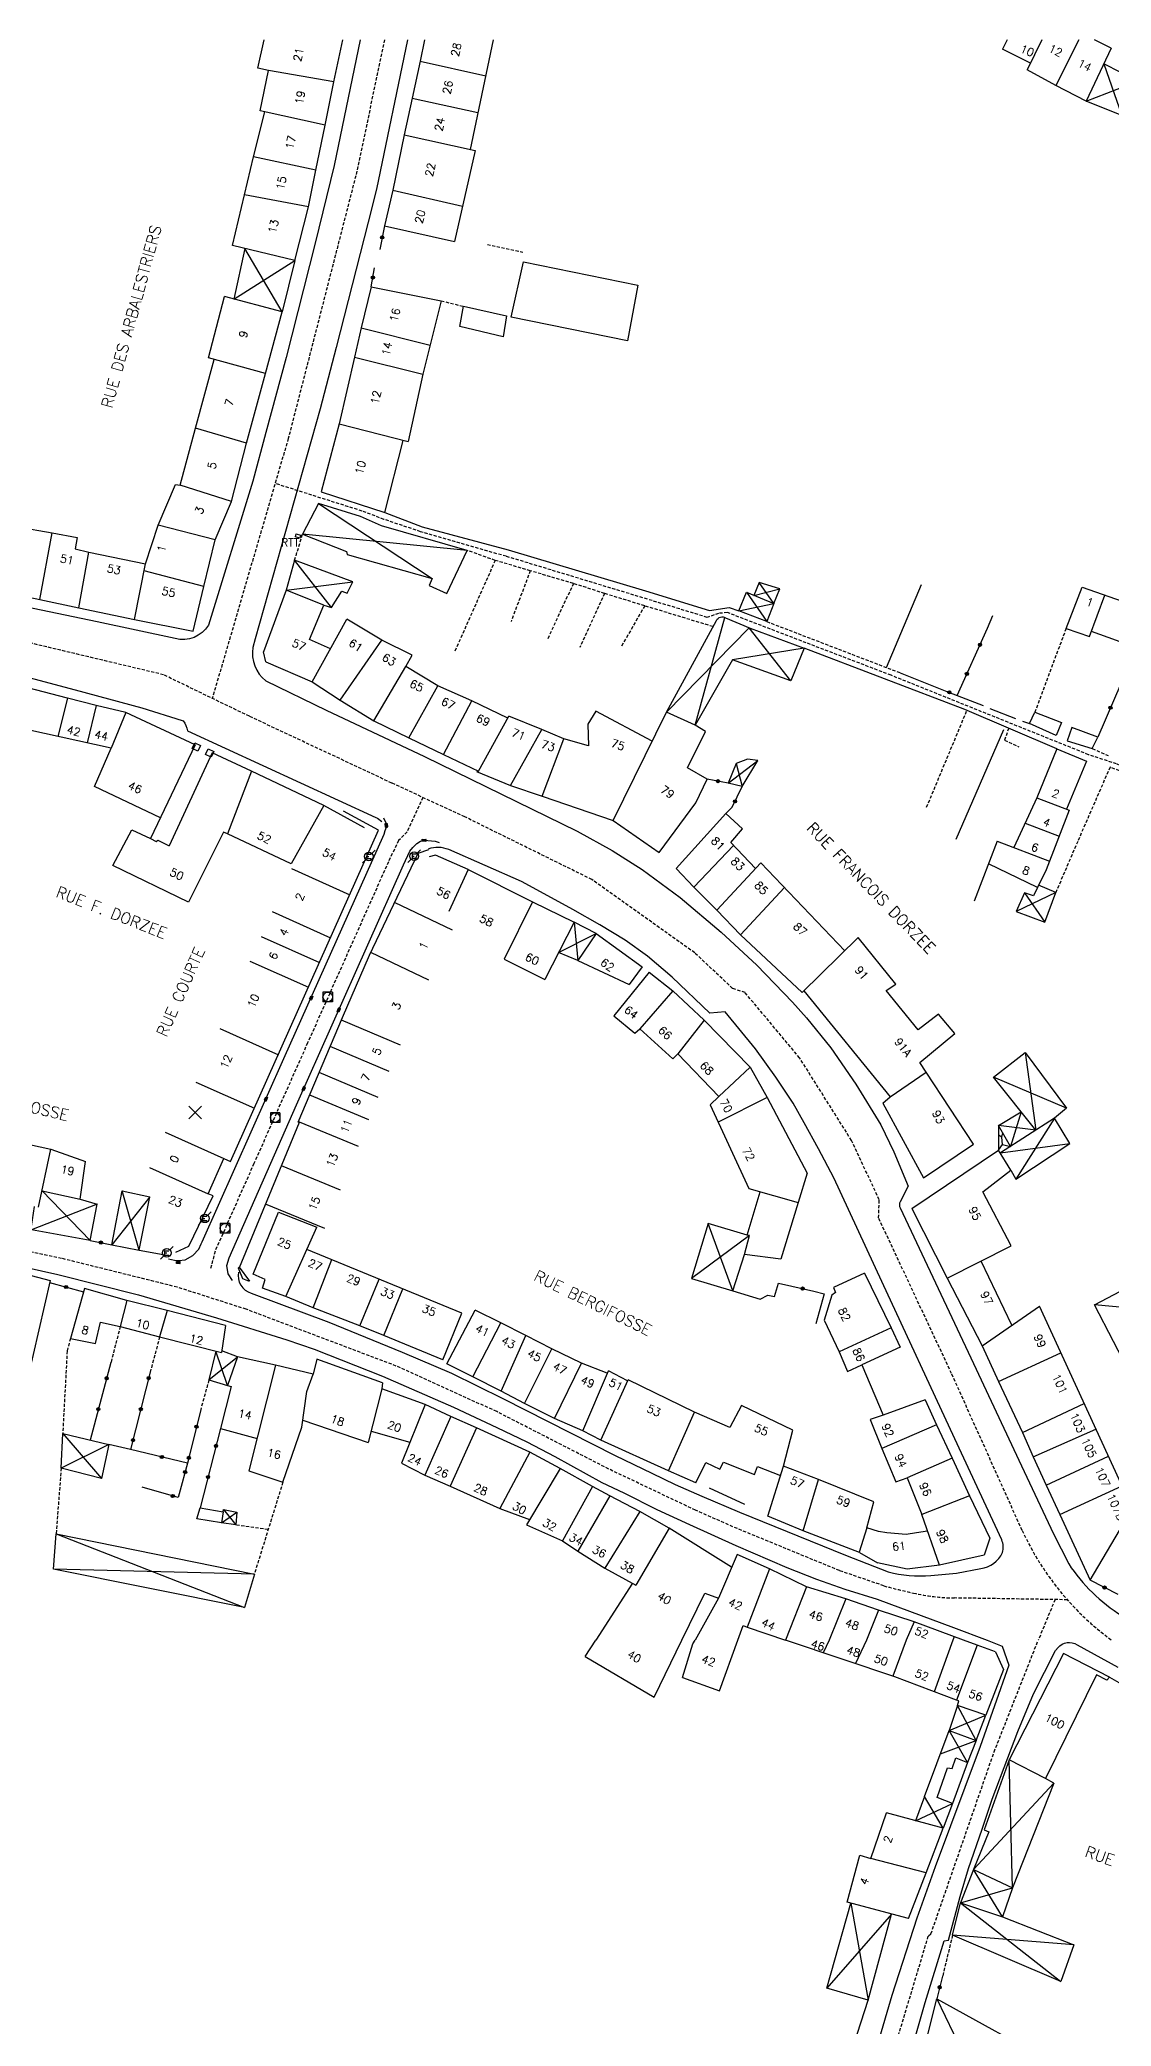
# Model space of a CAD drawing. Header units: millimetres. Extents: x 109000 to 110000, y 124000 to 125001.
# Drawn here: x 109547.2 to 109714.6, y 124689.7 to 125000 of the extents above; entities that cross this region are included whole.
import ezdxf
from ezdxf.enums import TextEntityAlignment as Align

# ---------------------------------------------------------------- set-up
doc = ezdxf.new("R2010")
doc.units = ezdxf.units.MM
doc.linetypes.add('DASHED', pattern=[0.75, 0.5, -0.25])
doc.layers.get('0').update_dxf_attribs({"linetype": 'CONTINUOUS'})
for name, color, linetype in [('W0001', 6, 'DASHED'), ('W0008', 7, 'CONTINUOUS'), ('W0100', 7, 'CONTINUOUS'), ('W0105', 7, 'CONTINUOUS'), ('W0112', 1, 'DASHED'), ('W0310', 3, 'CONTINUOUS'), ('W0322', 7, 'CONTINUOUS'), ('W0400', 7, 'CONTINUOUS'), ('W0420', 7, 'CONTINUOUS'), ('W0471', 7, 'CONTINUOUS'), ('W0989', 7, 'CONTINUOUS'), ('W0991', 7, 'CONTINUOUS'), ('W1102', 7, 'CONTINUOUS')]:
    doc.layers.add(name, color=color, linetype=linetype)
doc.styles.get("Standard").update_dxf_attribs({"font": 'romans.shx', "width": 0.85})

# ---------------------------------------------------------------- blocks, each defined once
blk = doc.blocks.new('T400')
for p, q in [((-0.15, 0.3), (0.15, 0.3)), ((-0.15, -0.25), (-0.15, 0.3)), ((-0.15, 0.15), (0.15, 0.15)), ((-0.15, 0), (0.15, 0)), ((0.15, 0.3), (0.15, -0.25)), ((-0.15, -0.15), (0.15, -0.15)), ((-0.15, -0.25), (-0.15, -0.3)), ((-0.15, -0.3), (0.15, -0.3)), ((0.15, -0.3), (0.15, -0.25))]:
    blk.add_line(p, q)
blk = doc.blocks.new('t991o')
at = {"color": 0, "linetype": 'Continuous'}
for p, q in [((-1, 1), (1, -1)), ((-1, -1), (1, 1))]:
    blk.add_line(p, q, dxfattribs=at)
blk = doc.blocks.new('T471')
for p, q in [((-0.333334, 0.333334), (-0.333334, -0.333334)), ((-0.333334, 0.333334), (0.333334, 0.333334)), ((-0.333334, 0), (0, 0)), ((0.500001, 0.500001), (1.000002, 1.000002)), ((-0.500001, -0.500001), (-1.000002, -1.000002)), ((-0.333334, -0.333334), (0.333334, -0.333334))]:
    blk.add_line(p, q)
blk.add_ellipse((0, 0), major_axis=(0.471405, 0.471405), ratio=1, start_param=5.4977871438, end_param=11.780972451)
blk = doc.blocks.new('T420')
for p, q in [((0.75, 0.75), (-0.75, 0.75)), ((-0.75, 0.75), (-0.75, -0.75)), ((0.75, 0.75), (0.75, -0.75)), ((0.75, -0.75), (-0.75, -0.75))]:
    blk.add_line(p, q)
blk.add_ellipse((0, 0), major_axis=(-0.53, 0.53), ratio=1, start_param=3.926991, end_param=10.210176)
blk = doc.blocks.new('t322o')
at = {"color": 0, "linetype": 'Continuous'}
for radius in [0.25, 0.15]:
    blk.add_circle((0, 0), radius, dxfattribs=at)
blk = doc.blocks.new('t112o')
at = {"color": 0, "linetype": 'Continuous'}
for p, q in [((-0.5, 0.5), (0.5, 0.5)), ((-0.5, -0.5), (-0.5, 0.5)), ((0.5, 0.5), (0.5, -0.5)), ((0.5, -0.5), (-0.5, -0.5))]:
    blk.add_line(p, q, dxfattribs=at)

msp = doc.modelspace()

# ---------------------------------------------------------------- linework, layer by layer
at = {"layer": 'W0001'}
for points in [[(109601.08, 125000), (109596.78, 124979.46), (109586.06, 124937.72), (109574.19, 124897.12)], [(109849.31, 124833.16), (109831.87, 124839.62), (109830.7, 124839.96), (109818.62, 124844.72), (109794.47, 124854.04), (109757.91, 124869.61), (109735.49, 124878.91), (109715.43, 124886.88), (109711.06, 124888.33), (109680.21, 124900.73), (109666.96, 124905.8), (109654.65, 124910.52), (109653.27, 124910.4), (109651.5, 124909.78), (109620.09, 124919.31), (109606.73, 124923.16), (109601.01, 124925.08), (109597.59, 124926.38), (109584, 124930.69)], [(109607.08, 124881.65), (109604.63, 124876.3)], [(109604.62, 124876.27), (109603.28, 124874.9), (109601.7, 124871.59), (109589.08, 124843.31), (109580.69, 124824.46), (109574.62, 124810.76), (109573.91, 124808.02)], [(109705.82, 124756.36), (109703.19, 124750)], [(109624.31, 124529.63), (109645.04, 124577.06), (109658.27, 124609.16), (109663.45, 124623.72), (109670.76, 124648.94), (109675.94, 124669.71), (109679.62, 124682.49), (109686.04, 124703.83), (109686.44, 124704.15), (109696.3, 124732.56), (109703.19, 124750)]]:
    msp.add_lwpolyline(points, dxfattribs=at)
for points in [[(109714.68, 124750, -0.127693), (109700.69, 124767.16), (109689.66, 124791.66), (109678.26, 124815.98), (109678.36, 124818.82), (109674.03, 124828.08), (109665.92, 124840.98), (109657.41, 124851.16), (109655.46, 124851.82), (109649.54, 124857.38), (109633.48, 124868.82), (109613.63, 124878.62), (109602.24, 124883.89), (109579.99, 124894.32), (109566.57, 124900.81), (109535.17, 124908.3), (109500, 124916.06)], [(109707.75, 124756.33), (109690.11, 124756.61, -0.051784), (109683.69, 124757.38, -0.008133), (109679.09, 124758.5), (109672.15, 124760.88), (109655.52, 124767.73), (109649.64, 124770.33), (109636.12, 124776.75), (109618.62, 124785.72), (109602.93, 124792.84), (109579.49, 124801.7), (109568.73, 124805.15), (109550.65, 124809.65), (109532.98, 124813.28), (109517.35, 124815.95), (109500, 124817.96)]]:
    msp.add_lwpolyline(points, format="xyb", dxfattribs=at)
at = {"layer": 'W0008'}
for p, q in [((109622.48, 124868.5), (109611.12, 124873.51)), ((109626.62, 124866.28), (109622.48, 124868.5)), ((109630.48, 124864.16), (109626.62, 124866.28)), ((109634.72, 124861.76), (109630.48, 124864.16)), ((109638.68, 124859.35), (109634.72, 124861.76)), ((109642.15, 124856.84), (109638.68, 124859.35)), ((109646.01, 124853.57), (109642.15, 124856.84)), ((109651.89, 124847.98), (109646.01, 124853.57)), ((109654.3, 124848.17), (109651.89, 124847.98)), ((109659.02, 124842.39), (109654.3, 124848.17)), ((109662.21, 124837.96), (109659.02, 124842.39)), ((109664.91, 124833.91), (109662.21, 124837.96)), ((109666.64, 124830.83), (109664.91, 124833.91)), ((109668.86, 124826.78), (109666.64, 124830.83)), ((109671.27, 124822.25), (109668.86, 124826.78)), ((109678.79, 124806.06), (109671.27, 124822.25)), ((109580.29, 124804.24), (109592.39, 124799.71)), ((109690.17, 124781.49), (109678.79, 124806.06)), ((109592.39, 124799.71), (109603.87, 124794.98)), ((109603.87, 124794.98), (109611.58, 124791.71)), ((109611.58, 124791.71), (109619.58, 124787.76)), ((109619.58, 124787.76), (109637.13, 124778.89)), ((109637.13, 124778.89), (109642.82, 124776.1)), ((109697.49, 124765.69), (109690.17, 124781.49)), ((109642.82, 124776.1), (109646.49, 124774.36)), ((109646.49, 124774.36), (109650.63, 124772.53)), ((109650.63, 124772.53), (109656.52, 124770.03)), ((109656.52, 124770.03), (109673.1, 124763.28)), ((109673.1, 124763.28), (109679.76, 124760.68)), ((109686.41, 124760.1), (109690.44, 124760.46)), ((109690.44, 124760.46), (109694.21, 124761.21))]:
    msp.add_line(p, q, dxfattribs=at)
for points in [[(109597.31, 125000), (109593.25, 124980.33), (109590.28, 124968.22), (109585.75, 124950.36), (109582.55, 124938.64), (109580.53, 124931.03), (109573.59, 124908.58, -0.335024), (109568.38, 124906.46), (109556.23, 124909.06), (109531.16, 124914.27), (109500, 124920.37)], [(109604.7, 125000), (109599.83, 124976.66), (109598.56, 124971.5), (109593.56, 124951.93), (109591.02, 124942.34), (109580.87, 124906.43), (109580.55, 124905.09, 0.274526), (109582.54, 124899.86), (109591.98, 124895.26), (109607.36, 124888.05), (109621.72, 124880.99), (109631.16, 124876.4), (109636.63, 124873.38), (109641.31, 124870.37), (109647.26, 124866.01), (109653.69, 124860.62), (109659.24, 124855.47), (109664.79, 124849.69), (109667.01, 124847.23), (109670.82, 124842.55), (109674.71, 124836.85), (109678.6, 124830.51), (109680.66, 124826.31), (109682.88, 124820.92), (109681.63, 124818.51, 0.232013), (109681.61, 124817.54), (109693.11, 124793.26), (109700.57, 124777.25), (109705.57, 124766.62), (109707.95, 124761.95, 0.111156), (109716.27, 124753.86)], [(109500, 124911.38), (109505.31, 124910.41), (109513.61, 124908.68), (109524.12, 124905.98), (109534.15, 124903.38), (109552.76, 124898.47), (109563.17, 124895.67), (109569.47, 124893.66), (109569.62, 124893.59, -0.147656), (109570.32, 124892.07), (109599.72, 124878.52, -0.087075), (109600.65, 124877.88, -0.087075)], [(109695.21, 124750), (109697.56, 124749.07), (109698.58, 124746.1), (109694.11, 124733.39), (109687.08, 124714.6), (109684.24, 124706.62), (109680.31, 124694.52), (109675.98, 124679.65), (109672.87, 124668.9), (109668.88, 124653.21), (109665.7, 124640.84), (109661.77, 124627.25), (109660.28, 124622.86), (109658.53, 124617.59), (109653.52, 124604.34), (109650.95, 124597.78), (109642.49, 124578.17), (109632.34, 124554.92), (109626.05, 124540.59, -0.410826), (109621.79, 124538.9), (109606.97, 124545.32), (109576.18, 124558.7), (109537.55, 124575.47), (109500, 124591.49)], [(109682.21, 124681.74), (109685.52, 124693.44), (109688.5, 124703.04), (109689.17, 124703.17), (109691, 124710), (109692.29, 124714.33), (109694.45, 124720.48), (109696.01, 124725.21), (109698.44, 124731.63), (109700, 124735.76), (109702.44, 124741.64), (109705.89, 124748.4), (109706.29, 124748.86, -0.369455), (109709.27, 124749.31), (109715.64, 124745.79)]]:
    msp.add_lwpolyline(points, format="xyb", dxfattribs=at)
for points in [[(109567.37, 124809.58), (109568.3, 124809.37), (109568.96, 124809.3), (109569.94, 124809.43), (109571.13, 124810.08), (109572.07, 124811.11), (109572.47, 124811.91), (109572.6, 124812.22), (109585.39, 124840.87), (109601.05, 124875.89), (109601.18, 124876.47), (109601.4, 124877.01), (109601.33, 124877.62), (109600.96, 124878.4)], [(109577.37, 124806.22), (109576.67, 124807.23), (109576.44, 124808.52), (109576.81, 124809.75), (109587.37, 124833.65), (109604.05, 124871.11), (109605.04, 124873.24), (109605.49, 124873.85), (109606.14, 124874.47), (109606.73, 124874.8), (109607.3, 124874.96), (109609.02, 124874.84), (109609.63, 124874.62)], [(109541.96, 124808.96), (109550.06, 124807.12), (109562.69, 124803.94), (109574.84, 124800.38), (109585.83, 124796.91), (109590.08, 124795.47), (109600.78, 124791.23), (109611.87, 124786.41), (109618.62, 124783.23), (109623.34, 124781.01), (109627.68, 124778.7), (109635.01, 124774.65), (109638.48, 124773.02), (109643.6, 124770.41), (109648.71, 124768.1), (109655.94, 124764.83), (109663.94, 124761.36), (109668.57, 124759.53), (109673.01, 124757.99), (109678.02, 124756.44), (109689.98, 124752.01), (109695.21, 124750)]]:
    msp.add_lwpolyline(points, dxfattribs=at)
for centre, radius, start, end in [((109609.41, 124869.25), 4.59, 68.207, 108.8066), ((109580.98, 124806.89), 2.74, 166.9483, 255.3999), ((109693.65, 124765.53), 4.36, 277.3152, 335.2351), ((109695, 124764.54), 2.74, 342.1824, 24.7597), ((109684.88, 124781.12), 21.07, 255.9132, 274.1555)]:
    msp.add_arc(centre, radius, start, end, dxfattribs=at)
at = {"layer": 'W0100'}
for points in [[(109581.67, 124988.91), (109582.95, 124995.19), (109581.3, 124995.56), (109582.27, 125000)], [(109593.16, 124993.41), (109594.59, 125000)], [(109607.36, 125000), (109606.65, 124996.66)], [(109618.05, 125000), (109614.45, 124982.86)], [(109698.32, 125000), (109697.59, 124998.54)], [(109703.76, 125000), (109701.48, 124995.29)], [(109709.54, 125000), (109705.92, 124992.83)], [(109714.58, 124998.67), (109711.96, 125000)], [(109606.65, 124996.66), (109605.41, 124990.86)], [(109606.65, 124996.66), (109616.91, 124994.38)], [(109701.99, 124996.35), (109697.59, 124998.54)], [(109714.58, 124998.67), (109710.68, 124990.38)], [(109718.77, 124993.55), (109716.23, 124988.16), (109710.68, 124990.38), (109718.77, 124993.55), (109713.44, 124996.25), (109716.23, 124988.16)], [(109593.16, 124993.41), (109582.95, 124995.19)], [(109591.8, 124986.67), (109593.16, 124993.41)], [(109710.68, 124990.38), (109705.92, 124992.83), (109701.48, 124995.29)], [(109605.41, 124990.86), (109604.17, 124985.13)], [(109605.41, 124990.86), (109615.69, 124988.65)], [(109577.33, 124967.86), (109579.23, 124975.79), (109580.63, 124981.71), (109582.39, 124988.75)], [(109591.8, 124986.67), (109581.67, 124988.91)], [(109590.38, 124979.63), (109591.8, 124986.67)], [(109604.17, 124985.13), (109602.39, 124976.5)], [(109604.17, 124985.13), (109615.27, 124982.68)], [(109590.38, 124979.63), (109580.63, 124981.71)], [(109615.27, 124982.68), (109612.02, 124968.48)], [(109589.2, 124973.9), (109590.38, 124979.63)], [(109589.2, 124973.9), (109579.23, 124975.79)], [(109602.39, 124976.5), (109601.09, 124970.94)], [(109602.39, 124976.5), (109613.29, 124974.02)], [(109587.06, 124965.5), (109589.2, 124973.9)], [(109601.09, 124970.94), (109612.02, 124968.48)], [(109587.06, 124965.5), (109577.33, 124967.86)], [(109585.11, 124957.52), (109579.29, 124967.39), (109577.58, 124959.48), (109587.06, 124965.5), (109585.11, 124957.52)], [(109622.79, 124965.33), (109640.64, 124961.69), (109639.05, 124952.97), (109620.89, 124956.69), (109622.79, 124965.33)], [(109573.61, 124950.29), (109576.11, 124959.87)], [(109585.11, 124957.52), (109576.11, 124959.87)], [(109599.02, 124961.42), (109597.42, 124954.98)], [(109599.02, 124961.42), (109609.94, 124959.23)], [(109609.94, 124959.23), (109607.09, 124947.74), (109604.76, 124937.22)], [(109582.51, 124947.88), (109585.11, 124957.52)], [(109613.43, 124958.36), (109620.17, 124956.85), (109619.62, 124953.6), (109612.88, 124955.19), (109613.43, 124958.36)], [(109597.42, 124954.98), (109596.41, 124950.43)], [(109597.42, 124954.98), (109608.22, 124952.3)], [(109565.73, 124924.18), (109568.42, 124930.52), (109569.15, 124930.4), (109571.59, 124939.31), (109574.48, 124950.05)], [(109582.51, 124947.88), (109573.61, 124950.29)], [(109596.41, 124950.43), (109594, 124940.03)], [(109596.41, 124950.43), (109607.09, 124947.74)], [(109579.55, 124937), (109582.51, 124947.88)], [(109579.55, 124937), (109571.59, 124939.31)], [(109594, 124940.03), (109591.18, 124929.38)], [(109594, 124940.03), (109604.76, 124937.22)], [(109601.14, 124926.17), (109604, 124937.41)], [(109577.18, 124927.9), (109579.55, 124937)], [(109577.18, 124927.9), (109569.15, 124930.4)], [(109574.64, 124921.87), (109577.18, 124927.9)], [(109591.18, 124929.38), (109601.14, 124926.17)], [(109539.11, 124925.09), (109543.81, 124923.93), (109549.18, 124922.96), (109553.09, 124922.23), (109552.79, 124920.46), (109554.92, 124919.97), (109563.78, 124918.14), (109565.73, 124924.18)], [(109613.99, 124920.24), (109600.63, 124924.09), (109597.32, 124925.53), (109590.76, 124927.57), (109588.3, 124922.76), (109595.15, 124920.06), (109595.27, 124919.58), (109608.51, 124915.85), (109608.09, 124914.77), (109610.8, 124913.5), (109613.99, 124920.24), (109588.3, 124922.76)], [(109590.76, 124927.57), (109608.51, 124915.85)], [(109601.14, 124926.17), (109606.95, 124923.93), (109620.4, 124920.35), (109641.85, 124913.92), (109651.83, 124910.86), (109654.9, 124911.34), (109656.41, 124910.8)], [(109547.24, 124912.59), (109549.18, 124922.96)], [(109574.64, 124921.87), (109565.73, 124924.18)], [(109572.86, 124914.6), (109574.64, 124921.87)], [(109587.28, 124922.8), (109587.98, 124922.6), (109587.85, 124922.14), (109587.17, 124922.33), (109587.28, 124922.8)], [(109553.34, 124911.29), (109554.92, 124919.97)], [(109591.59, 124911.7), (109592.82, 124911.31), (109594.43, 124913.85), (109595.28, 124913.54), (109596.12, 124915.31), (109587.05, 124918.69), (109585.74, 124914), (109596.12, 124915.31)], [(109592.82, 124911.31), (109587.05, 124918.69)], [(109562.04, 124909.45), (109563.78, 124918.14)], [(109572.86, 124914.6), (109563.56, 124917.06)], [(109541.86, 124913.71), (109547.24, 124912.59)], [(109547.24, 124912.59), (109553.34, 124911.29)], [(109571.21, 124907.62), (109572.86, 124914.6)], [(109592.65, 124904.87), (109589.36, 124906.32), (109591.59, 124911.7), (109585.74, 124914), (109582.21, 124904.4)], [(109656.41, 124910.8), (109657.61, 124913.69), (109661.88, 124911.94), (109660.8, 124909.12), (109656.41, 124910.8), (109661.88, 124911.94)], [(109657.61, 124913.69), (109660.8, 124909.12)], [(109661.88, 124911.94), (109662.85, 124914.21), (109659.6, 124915.24), (109658.78, 124913.21), (109662.85, 124914.21)], [(109661.88, 124911.94), (109659.6, 124915.24)], [(109707.54, 124908.03), (109710.06, 124914.47)], [(109710.06, 124914.47), (109725.67, 124909.01)], [(109711.21, 124906.79), (109713.58, 124913.24)], [(109553.34, 124911.29), (109562.04, 124909.45)], [(109562.04, 124909.45), (109571.21, 124907.62)], [(109589.79, 124899.7), (109595.2, 124909.47)], [(109620.33, 124894.03), (109614.73, 124896.72), (109609.42, 124899.1), (109604.43, 124902.1), (109605.43, 124903.86), (109600.66, 124906.24), (109595.2, 124909.47)], [(109649.61, 124892.94), (109654.26, 124909.77)], [(109594.17, 124896.86), (109600.66, 124906.24)], [(109664.53, 124899.86), (109658.07, 124908.16), (109645.16, 124894.99)], [(109707.54, 124908.03), (109711.21, 124906.79)], [(109711.48, 124907.61), (109718.54, 124905.08)], [(109582.57, 124902.83), (109582.21, 124904.4)], [(109706.11, 124889.22), (109691.73, 124895.41), (109666.64, 124904.97)], [(109582.57, 124902.83), (109589.79, 124899.7)], [(109599.43, 124893.61), (109604.43, 124902.1)], [(109681.62, 124901.12), (109689.2, 124898.11)], [(109551.56, 124897.16), (109541.56, 124899.76)], [(109551.56, 124897.16), (109550.07, 124891.19)], [(109556.06, 124896.03), (109551.56, 124897.16)], [(109589.79, 124899.7), (109594.17, 124896.86)], [(109594.17, 124896.86), (109599.43, 124893.61)], [(109604.88, 124890.95), (109609.42, 124899.1)], [(109610.32, 124888.35), (109614.73, 124896.72)], [(109690.52, 124897.57), (109694.62, 124896.01)], [(109556.06, 124896.03), (109554.64, 124890.18)], [(109560.67, 124894.91), (109556.06, 124896.03)], [(109560.67, 124894.91), (109558.38, 124889.36)], [(109571.5, 124889.88), (109560.67, 124894.91)], [(109599.43, 124893.61), (109604.88, 124890.95)], [(109615.76, 124885.75), (109620.5, 124894.34)], [(109625.65, 124892.26), (109620.5, 124894.34)], [(109642.92, 124890.44), (109634.1, 124895.11), (109632.87, 124893.11), (109632.95, 124889.73), (109629.11, 124890.8), (109625.65, 124892.26)], [(109636.83, 124878.06), (109645.16, 124894.99)], [(109695.64, 124895.53), (109699.67, 124893.97)], [(109701.84, 124893.18), (109702.68, 124894.99), (109706.83, 124893.36), (109705.99, 124891.32), (109701.84, 124893.18)], [(109566.08, 124878.45), (109555.78, 124883.37), (109558.38, 124889.36), (109540.12, 124893.38)], [(109604.88, 124890.95), (109610.32, 124888.35)], [(109620.79, 124883.5), (109625.65, 124892.26)], [(109625.7, 124881.84), (109629.11, 124890.8)], [(109649.71, 124880.82), (109651.48, 124884.5), (109648.4, 124886.27), (109651.25, 124891.96), (109649.61, 124892.94)], [(109700.75, 124893.54), (109701.84, 124893.18)], [(109711.64, 124889.28), (109712.49, 124891.08), (109708.45, 124892.58), (109707.73, 124890.48), (109711.64, 124889.28)], [(109571.5, 124889.88), (109564.56, 124875.23)], [(109574.17, 124888.64), (109567.44, 124874.09)], [(109580.32, 124885.75), (109574.17, 124888.64)], [(109610.32, 124888.35), (109615.76, 124885.75)], [(109656.94, 124883.35), (109659.4, 124887.42), (109657.78, 124887.65), (109656.02, 124886.96), (109654.79, 124883.89), (109659.4, 124887.42)], [(109706.11, 124889.22), (109702.98, 124881.58)], [(109706.11, 124889.22), (109710.74, 124887.29)], [(109580.32, 124885.75), (109576.56, 124875.97)], [(109591.62, 124880.37), (109580.32, 124885.75)], [(109615.47, 124885.69), (109620.79, 124883.5)], [(109656.02, 124886.96), (109656.94, 124883.35), (109654.79, 124883.89)], [(109710.74, 124887.29), (109707.63, 124879.8)], [(109620.79, 124883.5), (109625.7, 124881.84)], [(109625.7, 124881.84), (109636.83, 124878.06)], [(109702.98, 124881.58), (109699.37, 124873.81)], [(109702.98, 124881.58), (109708.01, 124879.66)], [(109568.48, 124810.6), (109570.53, 124811.54), (109574.32, 124819.42), (109573.53, 124819.76), (109575.98, 124825.27), (109577.06, 124824.78), (109600.17, 124876.52), (109594.69, 124879.5)], [(109591.62, 124880.37), (109586.51, 124871.26)], [(109597.94, 124876.9), (109591.62, 124880.37)], [(109643.99, 124873.03), (109649.71, 124880.82)], [(109646.65, 124870.55), (109654.4, 124879.13)], [(109659.01, 124870.53), (109655.17, 124874.59), (109657.02, 124876.75), (109654.4, 124879.13)], [(109708.01, 124879.66), (109704.44, 124870.32)], [(109586.51, 124871.26), (109576.56, 124875.97), (109575.92, 124876.21), (109570.46, 124865.3), (109558.65, 124871.02), (109561.6, 124876.57), (109564.56, 124875.23), (109565.41, 124874.79), (109565.67, 124874.97), (109567.44, 124874.09)], [(109636.83, 124878.06), (109643.99, 124873.03)], [(109701.15, 124877.63), (109706.46, 124875.6)], [(109580.07, 124806.07), (109578.43, 124808.26), (109578.45, 124808.25), (109587.79, 124830.95), (109587.63, 124830.95), (109594.54, 124847.29), (109598.75, 124857), (109606.35, 124872.96), (109608.02, 124873.54)], [(109609.08, 124872.62), (109608.06, 124872.37)], [(109614.17, 124870.37), (109609.08, 124872.62)], [(109649.43, 124867.65), (109655.59, 124874.15)], [(109696.77, 124874.81), (109693.19, 124865.47)], [(109696.77, 124874.81), (109704.96, 124871.68)], [(109614.17, 124870.37), (109611.14, 124863.82)], [(109614.17, 124870.37), (109624.22, 124865.35)], [(109646.65, 124870.55), (109649.43, 124867.65)], [(109652.98, 124864.05), (109659.86, 124871.44)], [(109672.99, 124857.71), (109659.86, 124871.44)], [(109704.44, 124870.32), (109703.07, 124867.6), (109695.41, 124871.26)], [(109649.43, 124867.65), (109652.98, 124864.05)], [(109656.71, 124860.2), (109663.54, 124867.59)], [(109703.07, 124867.6), (109702.45, 124866.3), (109701.07, 124866.76), (109699.76, 124863.84), (109704.22, 124862.15), (109705.93, 124866.79), (109703.26, 124867.97)], [(109705.93, 124866.79), (109699.76, 124863.84)], [(109701.07, 124866.76), (109704.22, 124862.15)], [(109624.22, 124865.35), (109619.76, 124856.4)], [(109624.22, 124865.35), (109630.73, 124862.16)], [(109652.98, 124864.05), (109656.71, 124860.2)], [(109630.73, 124862.16), (109626.11, 124853.2)], [(109628.29, 124857.42), (109634.17, 124860.38), (109630.73, 124862.16), (109631.29, 124856.2), (109628.29, 124857.42)], [(109634.17, 124860.38), (109631.29, 124856.2)], [(109634.17, 124860.38), (109641.32, 124855.18)], [(109656.71, 124860.2), (109666.35, 124851.16)], [(109666.35, 124851.16), (109675.08, 124859.77)], [(109693.07, 124827.5), (109685.69, 124838.72), (109684.69, 124840.25), (109690.15, 124844.79), (109687.62, 124847.78), (109684.46, 124845.33), (109679.47, 124851.47), (109680.93, 124852.47), (109675.08, 124859.77)], [(109619.76, 124856.4), (109626.11, 124853.2)], [(109631.29, 124856.2), (109639.31, 124852.41)], [(109642.45, 124854.35), (109636.89, 124847.53)], [(109641.32, 124855.18), (109639.31, 124852.41)], [(109642.45, 124854.35), (109646.12, 124851.45)], [(109646.12, 124851.45), (109640.95, 124845.51)], [(109646.12, 124851.45), (109651.03, 124846.84)], [(109666.61, 124851.43), (109680.08, 124834.9)], [(109636.89, 124847.53), (109640.18, 124844.81), (109640.95, 124845.51), (109646.12, 124840.82), (109646.89, 124841.59), (109653.33, 124834.95), (109651.93, 124833.62), (109658.02, 124820.55), (109665.71, 124818.39)], [(109651.03, 124846.84), (109646.89, 124841.59)], [(109651.03, 124846.84), (109658.19, 124839.51)], [(109702.82, 124829.68), (109696.23, 124837.95), (109701.15, 124841.79), (109707.61, 124833.11), (109705.76, 124831.57)], [(109701.15, 124841.79), (109702.82, 124829.68)], [(109658.19, 124839.51), (109653.33, 124834.95)], [(109658.19, 124839.51), (109660.85, 124834.78)], [(109680.08, 124834.9), (109685.69, 124838.72)], [(109707.61, 124833.11), (109696.23, 124837.95)], [(109660.85, 124834.78), (109653.18, 124830.93)], [(109660.85, 124834.78), (109667.12, 124822.96)], [(109678.9, 124833.9), (109680.08, 124834.9)], [(109678.9, 124833.9), (109685.29, 124822.25)], [(109702.82, 124829.68), (109697, 124830.42), (109700.54, 124832.53), (109698.87, 124827.14), (109697, 124830.42)], [(109698.92, 124823.43), (109699.69, 124822.05), (109708.14, 124827.58), (109705.76, 124831.57), (109697.28, 124826.12), (109708.14, 124827.58)], [(109705.76, 124831.57), (109699.69, 124822.05)], [(109531.92, 124825.78), (109532.73, 124830.26), (109548.97, 124826.71), (109554.38, 124824.79)], [(109697, 124830.42), (109697, 124826.58), (109697.61, 124827.43), (109697.53, 124828.58), (109697, 124828.89)], [(109697.53, 124828.58), (109697.67, 124829.25)], [(109547.07, 124817.64), (109548.97, 124826.71)], [(109683.45, 124817.46), (109697, 124826.58)], [(109685.29, 124822.25), (109693.07, 124827.5)], [(109698.99, 124811.6), (109694.54, 124820.05), (109698.92, 124823.43), (109697, 124826.58)], [(109697.61, 124827.43), (109698.87, 124827.14)], [(109553.57, 124818.88), (109554.38, 124824.79)], [(109667.12, 124822.96), (109665.71, 124818.39)], [(109547.63, 124820.2), (109553.57, 124818.88)], [(109547.63, 124820.2), (109555.14, 124812.46), (109556.19, 124818.1)], [(109558.51, 124811.76), (109560.09, 124820.2), (109564.45, 124819.27), (109558.51, 124811.76), (109562.75, 124810.96), (109560.09, 124820.2)], [(109562.75, 124810.96), (109564.45, 124819.27)], [(109665.71, 124818.39), (109662.98, 124809.51), (109657.32, 124810.28), (109658.09, 124813.21), (109657.75, 124813.3), (109659.76, 124820.06)], [(109553.57, 124818.88), (109556.19, 124818.1), (109545.94, 124814.09), (109545.94, 124814.61), (109546.4, 124817.78)], [(109582.46, 124806.36), (109580.57, 124807.2), (109584.52, 124816.87)], [(109584.52, 124816.87), (109590.52, 124814.52)], [(109683.45, 124817.46), (109688.96, 124806.58)], [(109555.14, 124812.46), (109545.94, 124814.09)], [(109585.7, 124803.68), (109590.52, 124814.52)], [(109657.75, 124813.3), (109651.65, 124815.1), (109649.06, 124806.5), (109655.5, 124804.61), (109657.32, 124810.28)], [(109658.09, 124813.21), (109649.06, 124806.5)], [(109655.5, 124804.61), (109651.65, 124815.1)], [(109562.75, 124810.96), (109567.64, 124810.05)], [(109613.18, 124801.08), (109588.98, 124811.06)], [(109688.96, 124806.58), (109698.99, 124811.6)], [(109733.67, 124793.47), (109732.75, 124800.46), (109711.99, 124802.38), (109727.13, 124810.37), (109732.75, 124800.46)], [(109727.13, 124810.37), (109717.91, 124790.94), (109711.99, 124802.38)], [(109538.49, 124808.71), (109539.12, 124808.77), (109548.87, 124806.21), (109543.57, 124783.06), (109534.33, 124784.94), (109537.5, 124799.71), (109536.4, 124799.9)], [(109589.96, 124801.91), (109592.85, 124809.47)], [(109676.06, 124807.35), (109671.24, 124805.1)], [(109676.06, 124807.35), (109680.2, 124798.78)], [(109699.07, 124799.2), (109694.26, 124809.23)], [(109554.23, 124804.93), (109552.03, 124797.15)], [(109560.85, 124803.09), (109554.23, 124804.93)], [(109582.04, 124804.99), (109582.46, 124806.36)], [(109585.7, 124803.68), (109582.04, 124804.99)], [(109589.96, 124801.91), (109585.7, 124803.68)], [(109597.24, 124799.13), (109600.25, 124806.41)], [(109600.97, 124797.59), (109603.96, 124804.88)], [(109655.5, 124804.61), (109659.76, 124803.29), (109660.95, 124803.92), (109662, 124803.71), (109662.63, 124805.8), (109664.73, 124805.31)], [(109668.16, 124804.55), (109669.77, 124804.13), (109668.44, 124799.44)], [(109671.24, 124805.1), (109671.52, 124804.34), (109670.96, 124803.92), (109669.77, 124800), (109672.08, 124795.04), (109673.41, 124791.96), (109675.65, 124793.01), (109679, 124785.18), (109676.97, 124784.48), (109678.79, 124779.94)], [(109688.96, 124806.58), (109694.46, 124796)], [(109560.85, 124803.09), (109559.81, 124799.03)], [(109567.12, 124801.5), (109560.85, 124803.09)], [(109567.12, 124801.5), (109565.97, 124797.41)], [(109576.24, 124799.19), (109567.12, 124801.5)], [(109597.24, 124799.13), (109589.96, 124801.91)], [(109610.2, 124793.81), (109613.18, 124801.08)], [(109610.85, 124793.16), (109615.27, 124801.54)], [(109635.88, 124791.71), (109631.85, 124793.29), (109627.23, 124795.53), (109623.18, 124797.62), (109619.26, 124799.58), (109615.27, 124801.54)], [(109694.46, 124796), (109703.38, 124802.2)], [(109717.91, 124770.58), (109703.38, 124802.2)], [(109552.03, 124797.15), (109555.96, 124796.38), (109556.73, 124799.71), (109559.81, 124799.03), (109565.97, 124797.41), (109575.63, 124794.93)], [(109576.24, 124799.19), (109575.63, 124794.93)], [(109600.97, 124797.59), (109597.24, 124799.13)], [(109610.2, 124793.81), (109600.97, 124797.59)], [(109614.88, 124791.15), (109619.26, 124799.58)], [(109619.31, 124788.9), (109623.18, 124797.62)], [(109680.2, 124798.78), (109672.08, 124795.04)], [(109680.2, 124798.78), (109681.62, 124795.76)], [(109573.66, 124790.66), (109578.15, 124794.3), (109575.67, 124795.22)], [(109574.73, 124795.16), (109573.66, 124790.66), (109576.57, 124789.8), (109574.73, 124795.16)], [(109622.98, 124787.01), (109627.23, 124795.53)], [(109681.62, 124795.76), (109675.65, 124793.01)], [(109694.46, 124796), (109697, 124790.44)], [(109697, 124790.44), (109706.74, 124794.9)], [(109578.15, 124794.3), (109576.57, 124789.8)], [(109584.05, 124792.98), (109578.15, 124794.3)], [(109584.05, 124792.98), (109579.9, 124776.48)], [(109579.9, 124776.48), (109585.21, 124774.68), (109588.2, 124783.31), (109588.97, 124788.86), (109589.94, 124791.59)], [(109589.94, 124791.59), (109584.05, 124792.98)], [(109590.51, 124793.91), (109589.94, 124791.59)], [(109600.79, 124790.2), (109590.51, 124793.91)], [(109614.88, 124791.15), (109610.85, 124793.16)], [(109627.66, 124784.65), (109631.85, 124793.29)], [(109632.09, 124782.7), (109636.05, 124792.1)], [(109639.05, 124790.54), (109636.05, 124792.1)], [(109576.57, 124789.8), (109577.14, 124789.63), (109575.46, 124783.06), (109581.18, 124781.54)], [(109600.67, 124789.26), (109598.54, 124780.92)], [(109600.79, 124790.2), (109600.67, 124789.26)], [(109607.42, 124786.83), (109600.67, 124789.26)], [(109619.31, 124788.9), (109614.88, 124791.15)], [(109622.98, 124787.01), (109619.31, 124788.9)], [(109634.88, 124781.28), (109639.13, 124790.7)], [(109663.4, 124777.21), (109664.87, 124782.81), (109656.83, 124786.65), (109655.01, 124783.22), (109649.53, 124785.63), (109639.13, 124790.7)], [(109697, 124790.44), (109700.73, 124782.46)], [(109607.42, 124786.83), (109603.76, 124777.67)], [(109611.44, 124784.94), (109607.42, 124786.83)], [(109627.66, 124784.65), (109622.98, 124787.01)], [(109645.47, 124776.49), (109649.53, 124785.63)], [(109685.53, 124787.54), (109679, 124785.18)], [(109685.53, 124787.54), (109687.3, 124783.64)], [(109700.73, 124782.46), (109710.38, 124786.97)], [(109550.83, 124782.29), (109558.02, 124780.58), (109556.9, 124775.28), (109550.58, 124776.9), (109550.83, 124782.29), (109556.9, 124775.28)], [(109588.34, 124784.36), (109598.54, 124780.92)], [(109599, 124782.69), (109605.07, 124780.96)], [(109611.44, 124784.94), (109607.41, 124775.79)], [(109615.47, 124783.17), (109611.34, 124774.06)], [(109615.47, 124783.17), (109611.44, 124784.94)], [(109623.81, 124779.39), (109615.47, 124783.17)], [(109632.09, 124782.7), (109627.66, 124784.65)], [(109634.88, 124781.28), (109632.09, 124782.7)], [(109687.3, 124783.64), (109678.79, 124779.94)], [(109687.3, 124783.64), (109689.73, 124778.44)], [(109700.73, 124782.46), (109702.39, 124778.68)], [(109702.39, 124778.68), (109712.21, 124782.98)], [(109558.02, 124780.58), (109550.58, 124776.9)], [(109623.81, 124779.39), (109619.08, 124770.58)], [(109628.54, 124776.84), (109623.81, 124779.39)], [(109645.47, 124776.49), (109634.88, 124781.28)], [(109678.79, 124779.94), (109680.96, 124774.77), (109682.71, 124775.4), (109685.02, 124769.66)], [(109603.76, 124777.67), (109607.41, 124775.79), (109611.34, 124774.06), (109619.08, 124770.58), (109623.76, 124768.86)], [(109628.54, 124776.84), (109623.25, 124768.02)], [(109633.57, 124774.01), (109628.54, 124776.84)], [(109649.73, 124774.6), (109645.47, 124776.49)], [(109649.73, 124774.6), (109651.3, 124777.77)], [(109651.3, 124777.77), (109653.47, 124776.72), (109654.03, 124777.84), (109658.86, 124775.89), (109659.35, 124777.14), (109662.94, 124775.72)], [(109660.97, 124769.39), (109663.4, 124777.21)], [(109676.42, 124767.57), (109677.53, 124771.62), (109668.86, 124775.12), (109663.4, 124777.21)], [(109689.73, 124778.44), (109682.71, 124775.4)], [(109689.73, 124778.44), (109692.45, 124772.59)], [(109702.39, 124778.68), (109704.46, 124774.24)], [(109704.46, 124774.24), (109714.15, 124778.77)], [(109633.57, 124774.01), (109628.9, 124765.54)], [(109636.3, 124772.59), (109633.57, 124774.01)], [(109651.79, 124773.79), (109657.32, 124771.27)], [(109666.47, 124767.09), (109668.86, 124775.12)], [(109704.46, 124774.24), (109706.59, 124769.63)], [(109706.59, 124769.63), (109716.29, 124774.11)], [(109572.29, 124770.67), (109575.87, 124770.09), (109575.65, 124768.37), (109571.79, 124768.98), (109572.29, 124770.67)], [(109575.87, 124770.09), (109575.93, 124770.45), (109578.03, 124770.02), (109577.85, 124768.02), (109575.65, 124768.37)], [(109575.65, 124768.37), (109578.03, 124770.02)], [(109575.93, 124770.45), (109577.85, 124768.02)], [(109636.3, 124772.59), (109631.29, 124763.92)], [(109640.97, 124770.1), (109635.48, 124761.27)], [(109640.97, 124770.1), (109636.3, 124772.59)], [(109645.53, 124767.5), (109640.97, 124770.1)], [(109692.45, 124772.59), (109685.02, 124769.66)], [(109687.77, 124761.71), (109685.02, 124769.66)], [(109692.45, 124772.59), (109695.64, 124765.96)], [(109706.59, 124769.63), (109711.32, 124759.4)], [(109711.32, 124759.4), (109717.91, 124770.58)], [(109549.81, 124766.65), (109580.76, 124760.33), (109579.22, 124755.12), (109549.38, 124761.1), (109549.81, 124766.65), (109579.22, 124755.12)], [(109623.25, 124768.02), (109628.9, 124765.54), (109631.29, 124763.92), (109635.48, 124761.27), (109640.35, 124758.62)], [(109645.53, 124767.5), (109640.35, 124758.62)], [(109655.29, 124761.44), (109645.53, 124767.5)], [(109666.47, 124767.09), (109660.97, 124769.39)], [(109675.29, 124763.72), (109666.47, 124767.09)], [(109685.92, 124767.05), (109684.18, 124766.8), (109682.57, 124766.52), (109679.56, 124766.8), (109678.23, 124767.01), (109676.42, 124767.57), (109675.22, 124763.74)], [(109656.18, 124763.42), (109653.26, 124756.57)], [(109661.21, 124761.18), (109656.18, 124763.42)], [(109675.29, 124763.72), (109678.09, 124762.11)], [(109694.74, 124763.3), (109687.77, 124761.71)], [(109695.64, 124765.96), (109694.74, 124763.3)], [(109580.76, 124760.33), (109549.38, 124761.1)], [(109661.21, 124761.18), (109657.71, 124752.04)], [(109667, 124758.34), (109661.21, 124761.18)], [(109682.74, 124761.12), (109678.09, 124762.11)], [(109687.77, 124761.71), (109682.74, 124761.12)], [(109639.82, 124758.91), (109634.08, 124750)], [(109647.54, 124750), (109651.13, 124757.34), (109653.26, 124756.57), (109649.59, 124750)], [(109667, 124758.34), (109663.7, 124750)], [(109673.16, 124756.5), (109667, 124758.34)], [(109673.16, 124756.5), (109670.54, 124750)], [(109678.25, 124754.73), (109673.16, 124756.5)], [(109678.25, 124754.73), (109676.35, 124750)], [(109683.81, 124752.9), (109678.25, 124754.73)], [(109656.28, 124750), (109657.11, 124752.3), (109657.71, 124752.04), (109663.7, 124750)], [(109683.81, 124752.9), (109682.59, 124750)], [(109691.5, 124750), (109683.81, 124752.9)], [(109632.45, 124747.47), (109634.08, 124750)], [(109643.22, 124741.14), (109647.54, 124750)], [(109647.66, 124744.19), (109649.27, 124749.46)], [(109649.27, 124749.46), (109649.59, 124750)], [(109653.43, 124742.09), (109656.28, 124750)], [(109690.6, 124739.83), (109690.77, 124740.53), (109690.42, 124740.65), (109680.78, 124744.31), (109672.86, 124746.97), (109663.7, 124750)], [(109670.54, 124750), (109669.61, 124748.02)], [(109676.35, 124750), (109674.68, 124746.36)], [(109682.59, 124750), (109680.5, 124744.41)], [(109689.88, 124750), (109686.94, 124741.97)], [(109690.08, 124750.53), (109689.88, 124750)], [(109693.67, 124749.22), (109690.42, 124740.65)], [(109693.67, 124749.22), (109691.5, 124750)], [(109696.51, 124748.2), (109693.67, 124749.22)], [(109696.51, 124748.2), (109697.75, 124745.44)], [(109707.12, 124747.93), (109698.64, 124731.31)], [(109714.35, 124744.22), (109707.12, 124747.93)], [(109632.45, 124747.47), (109643.22, 124741.14)], [(109697.75, 124745.44), (109695.03, 124738.29)], [(109647.66, 124744.19), (109653.43, 124742.09)], [(109713.93, 124743.76), (109712.31, 124744.63), (109704.32, 124728.42), (109698.64, 124731.31)], [(109714.35, 124744.22), (109713.93, 124743.76)], [(109693.49, 124734.33), (109695.03, 124738.29), (109690.6, 124739.83), (109689.29, 124735.93), (109695.03, 124738.29)], [(109693.49, 124734.33), (109690.6, 124739.83)], [(109685.45, 124725.59), (109689.29, 124735.93), (109693.49, 124734.33), (109692.13, 124730.91), (109689.29, 124735.93)], [(109687.93, 124732.27), (109693.49, 124734.33)], [(109689.83, 124724.53), (109687.4, 124725.47), (109689, 124730.08), (109689.77, 124729.96), (109690.3, 124731.62), (109692.13, 124730.91), (109689.83, 124724.53)], [(109698.64, 124731.31), (109694.73, 124720.41), (109695.47, 124720.09), (109693.09, 124714.18), (109705.65, 124727.71), (109704.32, 124728.42)], [(109705.65, 124727.71), (109699.17, 124711.31), (109698.64, 124731.31)], [(109673.33, 124709.11), (109675.34, 124716.43), (109677.06, 124715.9), (109679.48, 124723.05)], [(109688.33, 124720.65), (109679.48, 124723.05)], [(109688.33, 124720.65), (109685.45, 124725.59), (109684.05, 124721.81), (109689.83, 124724.53), (109688.33, 124720.65)], [(109685.7, 124713.69), (109688.33, 124720.65)], [(109685.7, 124713.69), (109677.06, 124715.9)], [(109682.93, 124706.54), (109685.7, 124713.69)], [(109693.09, 124714.18), (109699.17, 124711.31), (109697.61, 124706.8), (109693.09, 124714.18), (109691.04, 124709.01), (109699.17, 124711.31)], [(109676.64, 124693.81), (109680.29, 124707.24), (109670.2, 124695.64), (109673.9, 124708.96), (109676.64, 124693.81), (109670.2, 124695.64)], [(109682.93, 124706.54), (109673.33, 124709.11)], [(109691.04, 124709.01), (109697.61, 124706.8), (109708.77, 124702.45), (109706.72, 124696.71), (109689.81, 124703.93), (109691.04, 124709.01), (109706.72, 124696.71)], [(109708.77, 124702.45), (109689.81, 124703.93)], [(109687.35, 124694), (109706.06, 124683.67), (109699.08, 124669.65), (109683.32, 124677.93), (109687.35, 124694), (109699.08, 124669.65)]]:
    msp.add_lwpolyline(points, dxfattribs=at)
msp.add_lwpolyline([(109666.64, 124904.97), (109664.53, 124899.86), (109655.44, 124903.16), (109649.61, 124892.94), (109645.16, 124894.99), (109652.92, 124909.3, -0.41702), (109654.36, 124909.72), (109658.21, 124908.09), (109666.64, 124904.97), (109655.44, 124903.16)], format="xyb", dxfattribs=at)
at = {"layer": 'W0105'}
msp.add_lwpolyline([(109580.01, 124806.02), (109578.97, 124806.46), (109578.26, 124808.11), (109578.36, 124808.3), (109578.44, 124808.26)], dxfattribs=at)
at = {"layer": 'W0112'}
for points in [[(109617.16, 124968.03), (109622.71, 124966.84)], [(109609.94, 124959.23), (109613.43, 124958.36)], [(109587.05, 124918.69), (109588.3, 124922.76)], [(109623.86, 124917.05), (109618.38, 124918.68), (109612, 124904.31)], [(109618.38, 124918.68), (109613.99, 124920.24)], [(109630.59, 124915.07), (109623.86, 124917.05), (109620.85, 124909.12)], [(109635.47, 124913.5), (109630.59, 124915.07), (109626.56, 124906.35)], [(109641.73, 124911.58), (109635.47, 124913.5), (109631.62, 124905.09)], [(109652.39, 124908.33), (109641.73, 124911.58), (109638, 124905.09)], [(109660.8, 124909.12), (109681.62, 124901.12)], [(109707.54, 124908.03), (109702.68, 124894.99)], [(109685.77, 124880.13), (109692.07, 124895.26)], [(109698.58, 124892.46), (109697.92, 124890.57), (109700.15, 124889.57)], [(109711.64, 124889.28), (109714.11, 124888.19)], [(109720.07, 124884.17), (109714.41, 124886.39), (109709.36, 124874.79), (109705.93, 124866.79)], [(109559.81, 124799.03), (109558.36, 124793.39)], [(109552.03, 124797.15), (109551.52, 124795.19), (109550.83, 124782.29)], [(109565.97, 124797.41), (109564.6, 124792.28)], [(109573.66, 124790.66), (109572.38, 124786.05)], [(109550.58, 124776.9), (109549.81, 124766.65)], [(109585.21, 124774.68), (109580.76, 124760.33)], [(109582.91, 124767.28), (109577.85, 124768.02)], [(109689.81, 124703.93), (109688.25, 124697.53)]]:
    msp.add_lwpolyline(points, dxfattribs=at)
at = {"layer": 'W0310'}
for points in [[(109679.48, 124901.94), (109684.98, 124914.92)], [(109690.38, 124875.13), (109697.84, 124892.26)]]:
    msp.add_lwpolyline(points, dxfattribs=at)
at = {"layer": 'W0322'}
for points in [[(109601.09, 124970.94), (109600.34, 124967.23)], [(109599.02, 124961.42), (109599.55, 124964.38)], [(109689.2, 124898.11), (109690.52, 124897.57), (109695.28, 124908.09), (109696.12, 124910.08)], [(109718.54, 124905.08), (109712.49, 124891.08)], [(109654.79, 124883.89), (109651.48, 124884.5)], [(109654.4, 124879.13), (109655.4, 124880.13), (109656.94, 124883.35)], [(109555.14, 124812.46), (109558.51, 124811.76)], [(109548.79, 124805.88), (109554.09, 124804.44)], [(109664.73, 124805.31), (109668.16, 124804.55)], [(109558.36, 124793.39), (109555.11, 124781.27)], [(109564.6, 124792.28), (109561.44, 124779.81), (109558.02, 124780.58)], [(109572.38, 124786.05), (109570.33, 124777.67), (109561.44, 124779.81)], [(109575.46, 124783.06), (109572.29, 124770.67)], [(109570.47, 124778.26), (109568.87, 124772.29), (109563.23, 124773.91)], [(109715.68, 124757.13), (109711.32, 124759.4)], [(109714.35, 124744.22), (109717.24, 124742.6)], [(109688.25, 124697.53), (109687.35, 124694)], [(109657.19, 124632.85), (109660.15, 124642.72), (109664.88, 124657.66), (109669.25, 124671.84), (109672.09, 124679.81), (109676.64, 124693.81)]]:
    msp.add_lwpolyline(points, dxfattribs=at)
at = {"layer": 'W1102'}
for p, q in [((109586.54, 124870.53), (109595.67, 124866.45)), ((109583.54, 124863.81), (109592.67, 124859.73)), ((109611.7, 124860.93), (109602.67, 124865.23)), ((109581.8, 124859.93), (109590.94, 124855.85)), ((109607.99, 124853.13), (109598.96, 124857.43)), ((109580.08, 124856.08), (109589.21, 124852)), ((109575.38, 124845.55), (109584.51, 124841.47)), ((109603.57, 124842.95), (109594.36, 124846.85)), ((109601.83, 124838.84), (109592.62, 124842.74)), ((109600.11, 124834.78), (109590.9, 124838.68)), ((109571.64, 124837.17), (109580.77, 124833.1)), ((109598.62, 124831.27), (109589.41, 124835.17)), ((109566.85, 124829.35), (109575.98, 124825.27)), ((109597.04, 124827.14), (109587.79, 124830.95)), ((109564.4, 124823.84), (109573.53, 124819.76)), ((109594.22, 124820.29), (109584.98, 124824.09)), ((109591.76, 124814.3), (109582.51, 124818.11))]:
    msp.add_line(p, q, dxfattribs=at)

# ---------------------------------------------------------------- block references
at = {"layer": 'W0112'}
for p, rotation in [((109571.7, 124889.54), 155.1041545438868), ((109573.77, 124888.59), 155.0554030523997)]:
    msp.add_blockref('t112o', p, dxfattribs=dict(at, rotation=rotation))
at = {"layer": 'W0322'}
for p, rotation in [((109600.73, 124969.13), 258.6367519811546), ((109599.28, 124962.86), 79.7911978450917), ((109694.11, 124905.5), 65.68642827872989), ((109692.05, 124900.95), 65.68642827872989), ((109689.32, 124898.06), 337.7675908079489), ((109714.47, 124895.67), 246.6031340175073), ((109653.18, 124884.19), 169.4693470280029), ((109655.84, 124881.04), 64.51823972977337), ((109556.78, 124812.12), 348.3200443714033), ((109551.37, 124805.18), 344.714542644157), ((109666.4, 124804.94), 347.3575750120485), ((109557.7, 124790.93), 255.0054992009877), ((109564.26, 124790.95), 255.7679262098887), ((109556.4, 124786.1), 255.0054992009877), ((109563.03, 124786.1), 255.7679262098887), ((109571.72, 124783.36), 256.2282510270385), ((109561.8, 124781.26), 255.7679262098887), ((109566.3, 124778.64), 166.4942088126413), ((109570.53, 124778.5), 256.2282510270385), ((109574.77, 124780.36), 255.673805881671), ((109569.94, 124776.28), 255.0182659412588), ((109573.53, 124775.51), 255.673805881671), ((109568.04, 124772.53), 163.9526208970143), ((109713.56, 124758.24), 152.4910575131379), ((109687.81, 124695.81), 255.6392764656022)]:
    msp.add_blockref('t322o', p, dxfattribs=dict(at, rotation=rotation))
at = {"layer": 'W0400'}
for p, rotation in [((109601.37, 124877.29), 6.476048590249563), ((109607.28, 124874.96), 87.33954043311121), ((109589.63, 124850.35), 335.6991294730601), ((109593.95, 124848.44), 155.9193447886697), ((109582.57, 124834.56), 336.1350620605986), ((109588.47, 124836.14), 155.7415252598905), ((109568.88, 124809.01), 90)]:
    msp.add_blockref('T400', p, dxfattribs=dict(at, rotation=rotation))
at = {"layer": 'W0420'}
for p in [(109592.23, 124850.47), (109584.01, 124831.65), (109576.18, 124814.36)]:
    msp.add_blockref('T420', p, dxfattribs=at)
at = {"layer": 'W0471'}
for p in [(109598.65, 124872.43), (109605.73, 124872.49), (109573.02, 124815.9), (109567.08, 124810.51)]:
    msp.add_blockref('T471', p, dxfattribs=at)
at = {"layer": 'W0991', "rotation": 90}
msp.add_blockref('t991o', (109571.51, 124832.43), dxfattribs=at)

# ---------------------------------------------------------------- texts
at = {"layer": 'W0989'}
for s, rotation, p in [('RUE DES ARBALESTRIERS', 74.6979, (109561.56, 124956.78)), ('RUE FRANCOIS DORZEE', 314.2258, (109677.1, 124867.53)), ('RUE F. DORZEE', 338.6096, (109558.45, 124863.68)), ('RUE COURTE', 65.9544, (109569.24, 124851.27)), ('RUE BERGIFOSSE', 346.8495, (109541.99, 124834.24)), ('RUE BERGIFOSSE', 333.9289, (109633.65, 124802.69)), ('RUE F. DORZEE', 340.3747, (109719.25, 124714.03))]:
    msp.add_text(s, height=1.75, rotation=rotation, dxfattribs=at).set_placement(p, align=Align.MIDDLE)
at = {"layer": 'W0991'}
for s, rotation, p in [('28', 77.1147, (109612.28, 124998.46)), ('21', 78.3685, (109587.65, 124997.69)), ('10', 336.8186, (109701.48, 124998.3)), ('12', 333.4539, (109705.91, 124998.3)), ('14', 332.8543, (109710.44, 124996)), ('26', 77.8955, (109610.97, 124992.58)), ('19', 78.5842, (109587.9, 124990.98)), ('24', 77.7745, (109609.72, 124986.79)), ('17', 78.5883, (109586.43, 124983.97)), ('22', 78.3792, (109608.23, 124979.7)), ('15', 78.3403, (109584.96, 124977.62)), ('13', 75.7627, (109583.74, 124970.85)), ('20', 76.8169, (109606.64, 124972.38)), ('16', 76.0764, (109602.72, 124957.01)), ('9', 74.8818, (109579.04, 124954.01)), ('14', 77.54, (109601.47, 124951.72)), ('7', 74.7856, (109576.84, 124943.33)), ('12', 76.9229, (109599.74, 124944.16)), ('10', 75.1915, (109597.32, 124933.2)), ('5', 75.4282, (109574.16, 124933.51)), ('3', 67.1242, (109572.2, 124926.5)), ('51', 347.9529, (109551.5, 124918.81)), ('1', 76.2821, (109566.28, 124920.52)), ('53', 348.1013, (109558.83, 124917.28)), ('55', 348.6992, (109567.38, 124913.75)), ('1', 341.3027, (109711.24, 124912.15)), ('57', 336.5359, (109587.74, 124905.48)), ('61', 327.0523, (109596.6, 124905.41)), ('63', 328.3061, (109601.81, 124903.17)), ('65', 333.9541, (109606.12, 124899.1)), ('67', 334.4585, (109611.04, 124896.33)), ('69', 334.4585, (109616.5, 124893.72)), ('42', 345.9749, (109552.56, 124892.04)), ('44', 346.3209, (109556.86, 124891.33)), ('71', 337.6686, (109622.03, 124891.49)), ('73', 341.3726, (109626.65, 124889.73)), ('75', 341.2146, (109637.56, 124889.88)), ('46', 335.1042, (109562.14, 124883.19)), ('79', 324.9351, (109645.29, 124882.5)), ('2', 337.4498, (109705.93, 124882.24)), ('4', 339.0656, (109704.53, 124877.74)), ('52', 334.5434, (109582.32, 124875.38)), ('81', 313.8302, (109653.17, 124874.44)), ('54', 331.4534, (109592.48, 124872.73)), ('83', 314.5502, (109656.26, 124871.27)), ('6', 339.0656, (109702.69, 124873.83)), ('50', 334.7906, (109568.65, 124869.67)), ('8', 339.0656, (109701.3, 124870.22)), ('2', 65.9291, (109587.86, 124866.12)), ('56', 331.4534, (109610.32, 124866.72)), ('85', 314.1285, (109659.95, 124867.5)), ('58', 333.4539, (109617.02, 124862.42)), ('4', 65.9285, (109585.4, 124860.63)), ('87', 316.8362, (109666.01, 124861.07)), ('6', 65.9281, (109583.74, 124856.92)), ('1', 64.5399, (109607.22, 124858.5)), ('60', 333.8719, (109624.16, 124856.41)), ('62', 323.9952, (109635.91, 124855.5)), ('91', 309.1751, (109675.62, 124854.24)), ('10', 65.9283, (109580.61, 124849.89)), ('3', 66.5553, (109602.96, 124849.1)), ('64', 321.703, (109639.62, 124848.09)), ('66', 316.8025, (109644.93, 124844.88)), ('91A', 308.0311, (109682.08, 124842.64)), ('12', 65.9286, (109576.36, 124840.38)), ('5', 67.0687, (109599.91, 124842.01)), ('7', 67.0726, (109598.18, 124837.91)), ('68', 314.3222, (109651.44, 124839.36)), ('9', 67.6287, (109596.71, 124834.21)), ('70', 299.378, (109654.45, 124833.48)), ('93', 298.7526, (109687.62, 124831.73)), ('11', 67.6287, (109595.11, 124830.32)), ('0', 66.0016, (109568.28, 124825.18)), ('13', 67.6276, (109592.92, 124825)), ('72', 297.9432, (109657.95, 124825.94)), ('19', 347.4826, (109551.59, 124823.4)), ('23', 338.8961, (109568.45, 124818.57)), ('15', 67.6277, (109590.14, 124818.25)), ('95', 296.8327, (109693.31, 124816.67)), ('25', 338.896, (109585.47, 124812)), ('27', 337.397, (109590.27, 124808.65)), ('29', 339.1033, (109596.27, 124806.28)), ('33', 337.5909, (109601.57, 124804.21)), ('97', 297.4737, (109695.15, 124803.46)), ('35', 337.7104, (109608.06, 124801.54)), ('82', 295.7879, (109672.92, 124800.91)), ('8', 344.5409, (109554.34, 124798.43)), ('10', 345.721, (109563.32, 124799.37)), ('12', 345.8001, (109571.7, 124796.98)), ('41', 333.4539, (109616.39, 124798.39)), ('99', 294.5995, (109703.46, 124796.76)), ('43', 333.1493, (109620.45, 124796.51)), ('45', 332.7198, (109624.51, 124794.48)), ('86', 295.2194, (109675.16, 124794.62)), ('47', 333.1647, (109628.49, 124792.45)), ('101', 295.0351, (109706.57, 124790.05)), ('49', 336.268, (109632.83, 124790.35)), ('51', 332.9686, (109637.24, 124789.94)), ('14', 348.4856, (109579.3, 124785.28)), ('18', 340.2759, (109593.76, 124784.34)), ('53', 335.6704, (109643.18, 124785.88)), ('103', 293.6468, (109709.35, 124783.98)), ('20', 340.234, (109602.65, 124783.4)), ('55', 336.0551, (109659.97, 124782.88)), ('92', 294.4618, (109679.7, 124782.81)), ('16', 346.698, (109583.84, 124779.13)), ('24', 334.8172, (109605.81, 124778.2)), ('94', 294.9994, (109681.73, 124778.05)), ('105', 295.0351, (109711.13, 124780.06)), ('26', 336.2116, (109610.03, 124776.28)), ('107', 294.7932, (109713.24, 124775.5)), ('28', 335.6045, (109616.13, 124773.54)), ('57', 337.2659, (109665.57, 124774.7)), ('96', 294.9399, (109685.58, 124773.58)), ('107B', 294.8352, (109715.37, 124770.81)), ('30', 331.7618, (109622.16, 124770.63)), ('59', 339.0815, (109672.78, 124771.69)), ('32', 330.5666, (109626.88, 124768.02)), ('34', 332.4667, (109631.01, 124765.76)), ('98', 295.7593, (109688.24, 124766.24)), ('36', 332.0225, (109634.64, 124763.84)), ('61', 6.7043, (109681.45, 124764.7)), ('38', 330.2755, (109639.03, 124761.42)), ('40', 328.1881, (109644.8, 124756.57)), ('42', 335.9302, (109655.91, 124755.63)), ('46', 343.4149, (109668.48, 124753.84)), ('44', 333.9233, (109661.04, 124752.47)), ('48', 340.7841, (109674.13, 124752.47)), ('50', 341.7622, (109680.2, 124751.62)), ('52', 339.3412, (109684.99, 124751.19)), ('40', 329.581, (109640.11, 124747.47)), ('46', 342.5178, (109668.78, 124749.22)), ('48', 342.2691, (109674.34, 124748.24)), ('42', 339.9438, (109651.71, 124746.8)), ('50', 341.789, (109678.65, 124746.91)), ('52', 338.9784, (109685.03, 124744.59)), ('54', 339.118, (109689.98, 124742.69)), ('56', 340.3612, (109693.43, 124741.41)), ('100', 332.8153, (109705.76, 124737.34)), ('2', 69.2456, (109679.72, 124718.92)), ('4', 68.8379, (109676.05, 124712.36))]:
    msp.add_text(s, height=1.25, rotation=rotation, dxfattribs=at).set_placement(p, align=Align.MIDDLE)
msp.add_text('RTT', height=1.25, dxfattribs=at).set_placement((109586.35, 124921.47), align=Align.MIDDLE)

doc.saveas('drawing.dxf')
